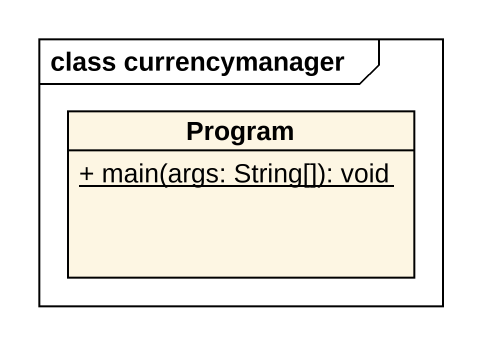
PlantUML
@startuml
mainframe class currencymanager
hide circle
hide empty members
skinparam classAttributeIconSize 0
class Program {
  {static} + main(args: String[]): void
}
@enduml
